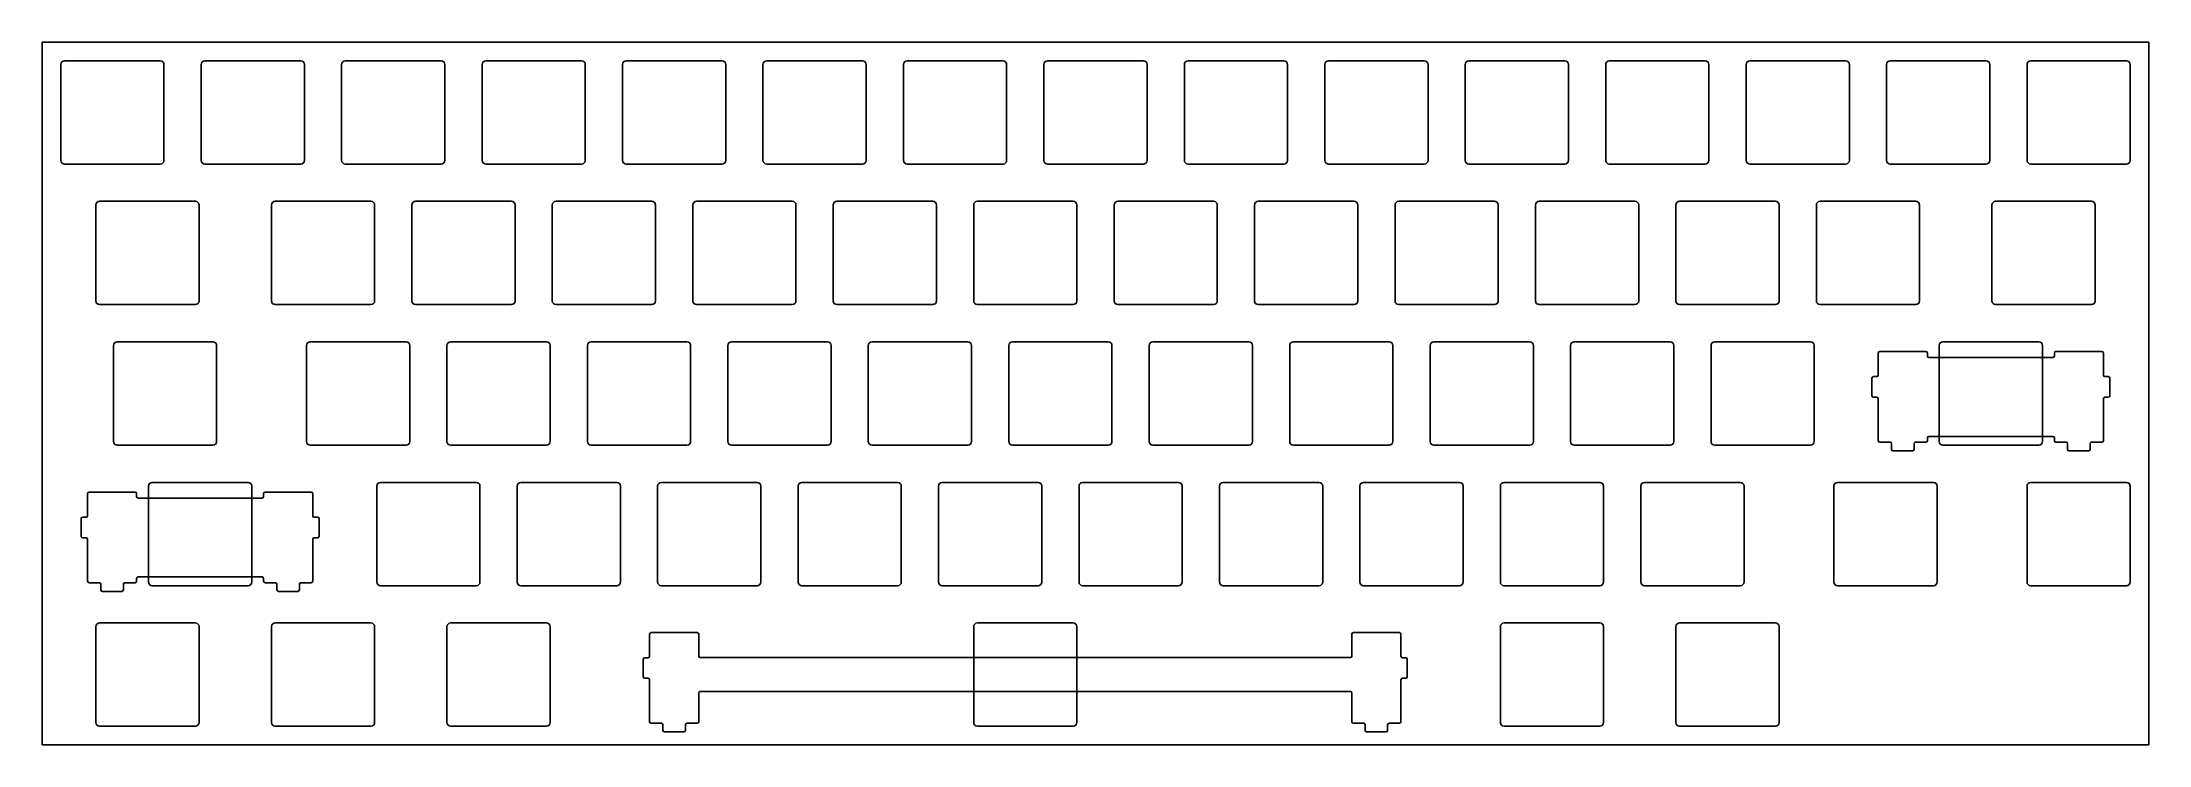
# Model space of a CAD drawing. Header units: millimetres. Extents: x 0 to 286, y -95 to 0.
import ezdxf

# ---------------------------------------------------------------- set-up
doc = ezdxf.new("R2010")
doc.units = ezdxf.units.MM

msp = doc.modelspace()

# ---------------------------------------------------------------- linework, layer by layer
for p, q in [((0, 0), (285.75, 0)), ((0, -95.25), (0, 0)), ((285.75, -95.25), (285.75, 0)), ((3.025, -2.525), (16.025, -2.525)), ((22.075, -2.525), (35.075, -2.525)), ((41.125, -2.525), (54.125, -2.525)), ((60.175, -2.525), (73.175, -2.525)), ((79.225, -2.525), (92.225, -2.525)), ((98.275, -2.525), (111.275, -2.525)), ((117.325, -2.525), (130.325, -2.525)), ((136.375, -2.525), (149.375, -2.525)), ((155.425, -2.525), (168.425, -2.525)), ((174.475, -2.525), (187.475, -2.525)), ((193.525, -2.525), (206.525, -2.525)), ((212.575, -2.525), (225.575, -2.525)), ((231.625, -2.525), (244.625, -2.525)), ((250.675, -2.525), (263.675, -2.525)), ((269.725, -2.525), (282.725, -2.525)), ((2.525, -3.025), (2.525, -16.025)), ((16.525, -3.025), (16.525, -16.025)), ((21.575, -3.025), (21.575, -16.025)), ((35.575, -3.025), (35.575, -16.025)), ((40.625, -3.025), (40.625, -16.025)), ((54.625, -3.025), (54.625, -16.025)), ((59.675, -3.025), (59.675, -16.025)), ((73.675, -3.025), (73.675, -16.025)), ((78.725, -3.025), (78.725, -16.025)), ((92.725, -3.025), (92.725, -16.025)), ((97.775, -3.025), (97.775, -16.025)), ((111.775, -3.025), (111.775, -16.025)), ((116.825, -3.025), (116.825, -16.025)), ((130.825, -3.025), (130.825, -16.025)), ((135.875, -3.025), (135.875, -16.025)), ((149.875, -3.025), (149.875, -16.025)), ((154.925, -3.025), (154.925, -16.025)), ((168.925, -3.025), (168.925, -16.025)), ((173.975, -3.025), (173.975, -16.025)), ((187.975, -3.025), (187.975, -16.025)), ((193.025, -3.025), (193.025, -16.025)), ((207.025, -3.025), (207.025, -16.025)), ((212.075, -3.025), (212.075, -16.025)), ((226.075, -3.025), (226.075, -16.025)), ((231.125, -3.025), (231.125, -16.025)), ((245.125, -3.025), (245.125, -16.025)), ((250.175, -3.025), (250.175, -16.025)), ((264.175, -3.025), (264.175, -16.025)), ((269.225, -3.025), (269.225, -16.025)), ((283.225, -3.025), (283.225, -16.025)), ((3.025, -16.525), (16.025, -16.525)), ((22.075, -16.525), (35.075, -16.525)), ((41.125, -16.525), (54.125, -16.525)), ((60.175, -16.525), (73.175, -16.525)), ((79.225, -16.525), (92.225, -16.525)), ((98.275, -16.525), (111.275, -16.525)), ((117.325, -16.525), (130.325, -16.525)), ((136.375, -16.525), (149.375, -16.525)), ((155.425, -16.525), (168.425, -16.525)), ((174.475, -16.525), (187.475, -16.525)), ((193.525, -16.525), (206.525, -16.525)), ((212.575, -16.525), (225.575, -16.525)), ((231.625, -16.525), (244.625, -16.525)), ((250.675, -16.525), (263.675, -16.525)), ((269.725, -16.525), (282.725, -16.525)), ((7.2875, -22.075), (7.2875, -35.075)), ((7.7875, -21.575), (20.7875, -21.575)), ((21.2875, -22.075), (21.2875, -35.075)), ((31.1, -22.075), (31.1, -35.075)), ((31.6, -21.575), (44.6, -21.575)), ((45.1, -22.075), (45.1, -35.075)), ((50.15, -22.075), (50.15, -35.075)), ((50.65, -21.575), (63.65, -21.575)), ((64.15, -22.075), (64.15, -35.075)), ((69.2, -22.075), (69.2, -35.075)), ((69.7, -21.575), (82.7, -21.575)), ((83.2, -22.075), (83.2, -35.075)), ((88.25, -22.075), (88.25, -35.075)), ((88.75, -21.575), (101.75, -21.575)), ((102.25, -22.075), (102.25, -35.075)), ((107.3, -22.075), (107.3, -35.075)), ((107.8, -21.575), (120.8, -21.575)), ((121.3, -22.075), (121.3, -35.075)), ((126.35, -22.075), (126.35, -35.075)), ((126.85, -21.575), (139.85, -21.575)), ((140.35, -22.075), (140.35, -35.075)), ((145.4, -22.075), (145.4, -35.075)), ((145.9, -21.575), (158.9, -21.575)), ((159.4, -22.075), (159.4, -35.075)), ((164.45, -22.075), (164.45, -35.075)), ((164.95, -21.575), (177.95, -21.575)), ((178.45, -22.075), (178.45, -35.075)), ((183.5, -22.075), (183.5, -35.075)), ((184, -21.575), (197, -21.575)), ((197.5, -22.075), (197.5, -35.075)), ((202.55, -22.075), (202.55, -35.075)), ((203.05, -21.575), (216.05, -21.575)), ((216.55, -22.075), (216.55, -35.075)), ((221.6, -22.075), (221.6, -35.075)), ((222.1, -21.575), (235.1, -21.575)), ((235.6, -22.075), (235.6, -35.075)), ((240.65, -22.075), (240.65, -35.075)), ((241.15, -21.575), (254.15, -21.575)), ((254.65, -22.075), (254.65, -35.075)), ((264.4625, -22.075), (264.4625, -35.075)), ((264.9625, -21.575), (277.9625, -21.575)), ((278.4625, -22.075), (278.4625, -35.075)), ((7.7875, -35.575), (20.7875, -35.575)), ((31.6, -35.575), (44.6, -35.575)), ((50.65, -35.575), (63.65, -35.575)), ((69.7, -35.575), (82.7, -35.575)), ((88.75, -35.575), (101.75, -35.575)), ((107.8, -35.575), (120.8, -35.575)), ((126.85, -35.575), (139.85, -35.575)), ((145.9, -35.575), (158.9, -35.575)), ((164.95, -35.575), (177.95, -35.575)), ((184, -35.575), (197, -35.575)), ((203.05, -35.575), (216.05, -35.575)), ((222.1, -35.575), (235.1, -35.575)), ((241.15, -35.575), (254.15, -35.575)), ((264.9625, -35.575), (277.9625, -35.575)), ((9.66875, -41.125), (9.66875, -54.125)), ((10.16875, -40.625), (23.16875, -40.625)), ((23.66875, -41.125), (23.66875, -54.125)), ((35.8625, -41.125), (35.8625, -54.125)), ((36.3625, -40.625), (49.3625, -40.625)), ((49.8625, -41.125), (49.8625, -54.125)), ((54.9125, -41.125), (54.9125, -54.125)), ((55.4125, -40.625), (68.4125, -40.625)), ((68.9125, -41.125), (68.9125, -54.125)), ((73.9625, -41.125), (73.9625, -54.125)), ((74.4625, -40.625), (87.4625, -40.625)), ((87.9625, -41.125), (87.9625, -54.125)), ((93.0125, -41.125), (93.0125, -54.125)), ((93.5125, -40.625), (106.5125, -40.625)), ((107.0125, -41.125), (107.0125, -54.125)), ((112.0625, -41.125), (112.0625, -54.125)), ((112.5625, -40.625), (125.5625, -40.625)), ((126.0625, -41.125), (126.0625, -54.125)), ((131.1125, -41.125), (131.1125, -54.125)), ((131.6125, -40.625), (144.6125, -40.625)), ((145.1125, -41.125), (145.1125, -54.125)), ((150.1625, -41.125), (150.1625, -54.125)), ((150.6625, -40.625), (163.6625, -40.625)), ((164.1625, -41.125), (164.1625, -54.125)), ((169.2125, -41.125), (169.2125, -54.125)), ((169.7125, -40.625), (182.7125, -40.625)), ((183.2125, -41.125), (183.2125, -54.125)), ((188.2625, -41.125), (188.2625, -54.125)), ((188.7625, -40.625), (201.7625, -40.625)), ((202.2625, -41.125), (202.2625, -54.125)), ((207.3125, -41.125), (207.3125, -54.125)), ((207.8125, -40.625), (220.8125, -40.625)), ((221.3125, -41.125), (221.3125, -54.125)), ((226.3625, -41.125), (226.3625, -54.125)), ((226.8625, -40.625), (239.8625, -40.625)), ((240.3625, -41.125), (240.3625, -54.125)), ((249.05335, -45.139), (249.05335, -42.1354)), ((249.25335, -41.9354), (255.50815, -41.9354)), ((255.70815, -42.1354), (255.70815, -42.5482)), ((255.90815, -42.7482), (264.31875, -42.7482)), ((257.31875, -41.125), (257.31875, -54.125)), ((257.81875, -40.625), (270.81875, -40.625)), ((272.72935, -42.7482), (264.31875, -42.7482)), ((271.31875, -41.125), (271.31875, -54.125)), ((272.92935, -42.1354), (272.92935, -42.5482)), ((279.38415, -41.9354), (273.12935, -41.9354)), ((279.58415, -45.139), (279.58415, -42.1354)), ((248.18975, -47.933), (248.18975, -45.539)), ((248.38975, -45.339), (248.85335, -45.339)), ((280.24775, -45.339), (279.78415, -45.339)), ((280.44775, -47.933), (280.44775, -45.539)), ((248.85335, -48.133), (248.38975, -48.133)), ((249.05335, -54.029), (249.05335, -48.333)), ((279.58415, -54.029), (279.58415, -48.333)), ((279.78415, -48.133), (280.24775, -48.133)), ((250.65675, -54.229), (249.25335, -54.229)), ((255.50815, -54.229), (254.10475, -54.229)), ((255.70815, -53.6416), (255.70815, -54.029)), ((264.31875, -53.4416), (255.90815, -53.4416)), ((264.31875, -53.4416), (272.72935, -53.4416)), ((272.92935, -53.6416), (272.92935, -54.029)), ((273.12935, -54.229), (274.53275, -54.229)), ((277.98075, -54.229), (279.38415, -54.229)), ((10.16875, -54.625), (23.16875, -54.625)), ((36.3625, -54.625), (49.3625, -54.625)), ((55.4125, -54.625), (68.4125, -54.625)), ((74.4625, -54.625), (87.4625, -54.625)), ((93.5125, -54.625), (106.5125, -54.625)), ((112.5625, -54.625), (125.5625, -54.625)), ((131.6125, -54.625), (144.6125, -54.625)), ((150.6625, -54.625), (163.6625, -54.625)), ((169.7125, -54.625), (182.7125, -54.625)), ((188.7625, -54.625), (201.7625, -54.625)), ((207.8125, -54.625), (220.8125, -54.625)), ((226.8625, -54.625), (239.8625, -54.625)), ((250.85675, -55.1974), (250.85675, -54.429)), ((253.70475, -55.3974), (251.05675, -55.3974)), ((253.90475, -54.429), (253.90475, -55.1974)), ((257.81875, -54.625), (270.81875, -54.625)), ((274.73275, -54.429), (274.73275, -55.1974)), ((274.93275, -55.3974), (277.58075, -55.3974)), ((277.78075, -55.1974), (277.78075, -54.429)), ((14.93125, -59.675), (27.93125, -59.675)), ((45.8875, -59.675), (58.8875, -59.675)), ((64.9375, -59.675), (77.9375, -59.675)), ((83.9875, -59.675), (96.9875, -59.675)), ((103.0375, -59.675), (116.0375, -59.675)), ((122.0875, -59.675), (135.0875, -59.675)), ((141.1375, -59.675), (154.1375, -59.675)), ((160.1875, -59.675), (173.1875, -59.675)), ((179.2375, -59.675), (192.2375, -59.675)), ((198.2875, -59.675), (211.2875, -59.675)), ((217.3375, -59.675), (230.3375, -59.675)), ((243.53125, -59.675), (256.53125, -59.675)), ((269.725, -59.675), (282.725, -59.675)), ((6.16585, -64.189), (6.16585, -61.1854)), ((6.36585, -60.9854), (12.62065, -60.9854)), ((12.82065, -61.1854), (12.82065, -61.5982)), ((13.02065, -61.7982), (21.43125, -61.7982)), ((14.43125, -60.175), (14.43125, -73.175)), ((29.84185, -61.7982), (21.43125, -61.7982)), ((28.43125, -60.175), (28.43125, -73.175)), ((30.04185, -61.1854), (30.04185, -61.5982)), ((36.49665, -60.9854), (30.24185, -60.9854)), ((36.69665, -64.189), (36.69665, -61.1854)), ((45.3875, -60.175), (45.3875, -73.175)), ((59.3875, -60.175), (59.3875, -73.175)), ((64.4375, -60.175), (64.4375, -73.175)), ((78.4375, -60.175), (78.4375, -73.175)), ((83.4875, -60.175), (83.4875, -73.175)), ((97.4875, -60.175), (97.4875, -73.175)), ((102.5375, -60.175), (102.5375, -73.175)), ((116.5375, -60.175), (116.5375, -73.175)), ((121.5875, -60.175), (121.5875, -73.175)), ((135.5875, -60.175), (135.5875, -73.175)), ((140.6375, -60.175), (140.6375, -73.175)), ((154.6375, -60.175), (154.6375, -73.175)), ((159.6875, -60.175), (159.6875, -73.175)), ((173.6875, -60.175), (173.6875, -73.175)), ((178.7375, -60.175), (178.7375, -73.175)), ((192.7375, -60.175), (192.7375, -73.175)), ((197.7875, -60.175), (197.7875, -73.175)), ((211.7875, -60.175), (211.7875, -73.175)), ((216.8375, -60.175), (216.8375, -73.175)), ((230.8375, -60.175), (230.8375, -73.175)), ((243.03125, -60.175), (243.03125, -73.175)), ((257.03125, -60.175), (257.03125, -73.175)), ((269.225, -60.175), (269.225, -73.175)), ((283.225, -60.175), (283.225, -73.175)), ((5.30225, -66.983), (5.30225, -64.589)), ((5.50225, -64.389), (5.96585, -64.389)), ((37.36025, -64.389), (36.89665, -64.389)), ((37.56025, -66.983), (37.56025, -64.589)), ((5.96585, -67.183), (5.50225, -67.183)), ((6.16585, -73.079), (6.16585, -67.383)), ((36.69665, -73.079), (36.69665, -67.383)), ((36.89665, -67.183), (37.36025, -67.183)), ((7.76925, -73.279), (6.36585, -73.279)), ((7.96925, -74.2474), (7.96925, -73.479)), ((11.01725, -73.479), (11.01725, -74.2474)), ((12.62065, -73.279), (11.21725, -73.279)), ((12.82065, -72.6916), (12.82065, -73.079)), ((21.43125, -72.4916), (13.02065, -72.4916)), ((14.93125, -73.675), (27.93125, -73.675)), ((21.43125, -72.4916), (29.84185, -72.4916)), ((30.04185, -72.6916), (30.04185, -73.079)), ((30.24185, -73.279), (31.64525, -73.279)), ((31.84525, -73.479), (31.84525, -74.2474)), ((34.89325, -74.2474), (34.89325, -73.479)), ((35.09325, -73.279), (36.49665, -73.279)), ((45.8875, -73.675), (58.8875, -73.675)), ((64.9375, -73.675), (77.9375, -73.675)), ((83.9875, -73.675), (96.9875, -73.675)), ((103.0375, -73.675), (116.0375, -73.675)), ((122.0875, -73.675), (135.0875, -73.675)), ((141.1375, -73.675), (154.1375, -73.675)), ((160.1875, -73.675), (173.1875, -73.675)), ((179.2375, -73.675), (192.2375, -73.675)), ((198.2875, -73.675), (211.2875, -73.675)), ((217.3375, -73.675), (230.3375, -73.675)), ((243.53125, -73.675), (256.53125, -73.675)), ((269.725, -73.675), (282.725, -73.675)), ((10.81725, -74.4474), (8.16925, -74.4474)), ((32.04525, -74.4474), (34.69325, -74.4474)), ((7.2875, -79.225), (7.2875, -92.225)), ((7.7875, -78.725), (20.7875, -78.725)), ((21.2875, -79.225), (21.2875, -92.225)), ((31.1, -79.225), (31.1, -92.225)), ((31.6, -78.725), (44.6, -78.725)), ((45.1, -79.225), (45.1, -92.225)), ((54.9125, -79.225), (54.9125, -92.225)), ((55.4125, -78.725), (68.4125, -78.725)), ((68.9125, -79.225), (68.9125, -92.225)), ((126.35, -79.225), (126.35, -92.225)), ((126.85, -78.725), (139.85, -78.725)), ((140.35, -79.225), (140.35, -92.225)), ((197.7875, -79.225), (197.7875, -92.225)), ((198.2875, -78.725), (211.2875, -78.725)), ((211.7875, -79.225), (211.7875, -92.225)), ((221.6, -79.225), (221.6, -92.225)), ((222.1, -78.725), (235.1, -78.725)), ((235.6, -79.225), (235.6, -92.225)), ((82.3976, -83.239), (82.3976, -80.2354)), ((82.5976, -80.0354), (88.8524, -80.0354)), ((89.0524, -80.2354), (89.0524, -83.225)), ((177.6476, -80.2354), (177.6476, -83.225)), ((184.1024, -80.0354), (177.8476, -80.0354)), ((184.3024, -83.239), (184.3024, -80.2354)), ((81.534, -86.033), (81.534, -83.639)), ((81.734, -83.439), (82.1976, -83.439)), ((89.2524, -83.425), (133.35, -83.425)), ((177.4476, -83.425), (133.35, -83.425)), ((184.966, -83.439), (184.5024, -83.439)), ((185.166, -86.033), (185.166, -83.639)), ((82.1976, -86.233), (81.734, -86.233)), ((82.3976, -92.129), (82.3976, -86.433)), ((89.0524, -88.225), (89.0524, -92.129)), ((133.35, -88.025), (89.2524, -88.025)), ((133.35, -88.025), (177.4476, -88.025)), ((177.6476, -88.225), (177.6476, -92.129)), ((184.3024, -92.129), (184.3024, -86.433)), ((184.5024, -86.233), (184.966, -86.233)), ((7.7875, -92.725), (20.7875, -92.725)), ((31.6, -92.725), (44.6, -92.725)), ((55.4125, -92.725), (68.4125, -92.725)), ((84.001, -92.329), (82.5976, -92.329)), ((84.201, -93.2974), (84.201, -92.529)), ((87.049, -93.4974), (84.401, -93.4974)), ((87.249, -92.529), (87.249, -93.2974)), ((88.8524, -92.329), (87.449, -92.329)), ((126.85, -92.725), (139.85, -92.725)), ((177.8476, -92.329), (179.251, -92.329)), ((179.451, -92.529), (179.451, -93.2974)), ((179.651, -93.4974), (182.299, -93.4974)), ((182.499, -93.2974), (182.499, -92.529)), ((182.699, -92.329), (184.1024, -92.329)), ((198.2875, -92.725), (211.2875, -92.725)), ((222.1, -92.725), (235.1, -92.725)), ((0, -95.25), (285.75, -95.25))]:
    msp.add_line(p, q)
for centre, radius, start, end in [((3.025, -3.025), 0.5, 90, 180), ((16.025, -3.025), 0.5, 0, 90), ((22.075, -3.025), 0.5, 90, 180), ((35.075, -3.025), 0.5, 0, 90), ((41.125, -3.025), 0.5, 90, 180), ((54.125, -3.025), 0.5, 0, 90), ((60.175, -3.025), 0.5, 90, 180), ((73.175, -3.025), 0.5, 0, 90), ((79.225, -3.025), 0.5, 90, 180), ((92.225, -3.025), 0.5, 0, 90), ((98.275, -3.025), 0.5, 90, 180), ((111.275, -3.025), 0.5, 0, 90), ((117.325, -3.025), 0.5, 90, 180), ((130.325, -3.025), 0.5, 0, 90), ((136.375, -3.025), 0.5, 90, 180), ((149.375, -3.025), 0.5, 0, 90), ((155.425, -3.025), 0.5, 90, 180), ((168.425, -3.025), 0.5, 0, 90), ((174.475, -3.025), 0.5, 90, 180), ((187.475, -3.025), 0.5, 0, 90), ((193.525, -3.025), 0.5, 90, 180), ((206.525, -3.025), 0.5, 0, 90), ((212.575, -3.025), 0.5, 90, 180), ((225.575, -3.025), 0.5, 0, 90), ((231.625, -3.025), 0.5, 90, 180), ((244.625, -3.025), 0.5, 0, 90), ((250.675, -3.025), 0.5, 90, 180), ((263.675, -3.025), 0.5, 0, 90), ((269.725, -3.025), 0.5, 90, 180), ((282.725, -3.025), 0.5, 0, 90), ((3.025, -16.025), 0.5, 180, 270), ((16.025, -16.025), 0.5, 270, 0), ((22.075, -16.025), 0.5, 180, 270), ((35.075, -16.025), 0.5, 270, 0), ((41.125, -16.025), 0.5, 180, 270), ((54.125, -16.025), 0.5, 270, 0), ((60.175, -16.025), 0.5, 180, 270), ((73.175, -16.025), 0.5, 270, 0), ((79.225, -16.025), 0.5, 180, 270), ((92.225, -16.025), 0.5, 270, 0), ((98.275, -16.025), 0.5, 180, 270), ((111.275, -16.025), 0.5, 270, 0), ((117.325, -16.025), 0.5, 180, 270), ((130.325, -16.025), 0.5, 270, 0), ((136.375, -16.025), 0.5, 180, 270), ((149.375, -16.025), 0.5, 270, 0), ((155.425, -16.025), 0.5, 180, 270), ((168.425, -16.025), 0.5, 270, 0), ((174.475, -16.025), 0.5, 180, 270), ((187.475, -16.025), 0.5, 270, 0), ((193.525, -16.025), 0.5, 180, 270), ((206.525, -16.025), 0.5, 270, 0), ((212.575, -16.025), 0.5, 180, 270), ((225.575, -16.025), 0.5, 270, 0), ((231.625, -16.025), 0.5, 180, 270), ((244.625, -16.025), 0.5, 270, 0), ((250.675, -16.025), 0.5, 180, 270), ((263.675, -16.025), 0.5, 270, 0), ((269.725, -16.025), 0.5, 180, 270), ((282.725, -16.025), 0.5, 270, 0), ((7.7875, -22.075), 0.5, 90, 180), ((20.7875, -22.075), 0.5, 0, 90), ((31.6, -22.075), 0.5, 90, 180), ((44.6, -22.075), 0.5, 0, 90), ((50.65, -22.075), 0.5, 90, 180), ((63.65, -22.075), 0.5, 0, 90), ((69.7, -22.075), 0.5, 90, 180), ((82.7, -22.075), 0.5, 0, 90), ((88.75, -22.075), 0.5, 90, 180), ((101.75, -22.075), 0.5, 0, 90), ((107.8, -22.075), 0.5, 90, 180), ((120.8, -22.075), 0.5, 0, 90), ((126.85, -22.075), 0.5, 90, 180), ((139.85, -22.075), 0.5, 0, 90), ((145.9, -22.075), 0.5, 90, 180), ((158.9, -22.075), 0.5, 0, 90), ((164.95, -22.075), 0.5, 90, 180), ((177.95, -22.075), 0.5, 0, 90), ((184, -22.075), 0.5, 90, 180), ((197, -22.075), 0.5, 0, 90), ((203.05, -22.075), 0.5, 90, 180), ((216.05, -22.075), 0.5, 0, 90), ((222.1, -22.075), 0.5, 90, 180), ((235.1, -22.075), 0.5, 0, 90), ((241.15, -22.075), 0.5, 90, 180), ((254.15, -22.075), 0.5, 0, 90), ((264.9625, -22.075), 0.5, 90, 180), ((277.9625, -22.075), 0.5, 0, 90), ((7.7875, -35.075), 0.5, 180, 270), ((20.7875, -35.075), 0.5, 270, 0), ((31.6, -35.075), 0.5, 180, 270), ((44.6, -35.075), 0.5, 270, 0), ((50.65, -35.075), 0.5, 180, 270), ((63.65, -35.075), 0.5, 270, 0), ((69.7, -35.075), 0.5, 180, 270), ((82.7, -35.075), 0.5, 270, 0), ((88.75, -35.075), 0.5, 180, 270), ((101.75, -35.075), 0.5, 270, 0), ((107.8, -35.075), 0.5, 180, 270), ((120.8, -35.075), 0.5, 270, 0), ((126.85, -35.075), 0.5, 180, 270), ((139.85, -35.075), 0.5, 270, 0), ((145.9, -35.075), 0.5, 180, 270), ((158.9, -35.075), 0.5, 270, 0), ((164.95, -35.075), 0.5, 180, 270), ((177.95, -35.075), 0.5, 270, 0), ((184, -35.075), 0.5, 180, 270), ((197, -35.075), 0.5, 270, 0), ((203.05, -35.075), 0.5, 180, 270), ((216.05, -35.075), 0.5, 270, 0), ((222.1, -35.075), 0.5, 180, 270), ((235.1, -35.075), 0.5, 270, 0), ((241.15, -35.075), 0.5, 180, 270), ((254.15, -35.075), 0.5, 270, 0), ((264.9625, -35.075), 0.5, 180, 270), ((277.9625, -35.075), 0.5, 270, 0), ((10.16875, -41.125), 0.5, 90, 180), ((23.16875, -41.125), 0.5, 0, 90), ((36.3625, -41.125), 0.5, 90, 180), ((49.3625, -41.125), 0.5, 0, 90), ((55.4125, -41.125), 0.5, 90, 180), ((68.4125, -41.125), 0.5, 0, 90), ((74.4625, -41.125), 0.5, 90, 180), ((87.4625, -41.125), 0.5, 0, 90), ((93.5125, -41.125), 0.5, 90, 180), ((106.5125, -41.125), 0.5, 0, 90), ((112.5625, -41.125), 0.5, 90, 180), ((125.5625, -41.125), 0.5, 0, 90), ((131.6125, -41.125), 0.5, 90, 180), ((144.6125, -41.125), 0.5, 0, 90), ((150.6625, -41.125), 0.5, 90, 180), ((163.6625, -41.125), 0.5, 0, 90), ((169.7125, -41.125), 0.5, 90, 180), ((182.7125, -41.125), 0.5, 0, 90), ((188.7625, -41.125), 0.5, 90, 180), ((201.7625, -41.125), 0.5, 0, 90), ((207.8125, -41.125), 0.5, 90, 180), ((220.8125, -41.125), 0.5, 0, 90), ((226.8625, -41.125), 0.5, 90, 180), ((239.8625, -41.125), 0.5, 0, 90), ((249.25335, -42.1354), 0.2, 90, 180), ((255.50815, -42.1354), 0.2, 0, 90), ((255.90815, -42.5482), 0.2, 180, 270), ((257.81875, -41.125), 0.5, 90, 180), ((270.81875, -41.125), 0.5, 0, 90), ((272.72935, -42.5482), 0.2, 270, 0), ((273.12935, -42.1354), 0.2, 90, 180), ((279.38415, -42.1354), 0.2, 0, 90), ((248.38975, -45.539), 0.2, 90, 180), ((248.85335, -45.139), 0.2, 270, 0), ((279.78415, -45.139), 0.2, 180, 270), ((280.24775, -45.539), 0.2, 0, 90), ((248.38975, -47.933), 0.2, 180, 270), ((248.85335, -48.333), 0.2, 0, 90), ((279.78415, -48.333), 0.2, 90, 180), ((280.24775, -47.933), 0.2, 270, 0), ((10.16875, -54.125), 0.5, 180, 270), ((23.16875, -54.125), 0.5, 270, 0), ((36.3625, -54.125), 0.5, 180, 270), ((49.3625, -54.125), 0.5, 270, 0), ((55.4125, -54.125), 0.5, 180, 270), ((68.4125, -54.125), 0.5, 270, 0), ((74.4625, -54.125), 0.5, 180, 270), ((87.4625, -54.125), 0.5, 270, 0), ((93.5125, -54.125), 0.5, 180, 270), ((106.5125, -54.125), 0.5, 270, 0), ((112.5625, -54.125), 0.5, 180, 270), ((125.5625, -54.125), 0.5, 270, 0), ((131.6125, -54.125), 0.5, 180, 270), ((144.6125, -54.125), 0.5, 270, 0), ((150.6625, -54.125), 0.5, 180, 270), ((163.6625, -54.125), 0.5, 270, 0), ((169.7125, -54.125), 0.5, 180, 270), ((182.7125, -54.125), 0.5, 270, 0), ((188.7625, -54.125), 0.5, 180, 270), ((201.7625, -54.125), 0.5, 270, 0), ((207.8125, -54.125), 0.5, 180, 270), ((220.8125, -54.125), 0.5, 270, 0), ((226.8625, -54.125), 0.5, 180, 270), ((239.8625, -54.125), 0.5, 270, 0), ((249.25335, -54.029), 0.2, 180, 270), ((250.65675, -54.429), 0.2, 0, 90), ((254.10475, -54.429), 0.2, 90, 180), ((255.50815, -54.029), 0.2, 270, 0), ((255.90815, -53.6416), 0.2, 90, 180), ((257.81875, -54.125), 0.5, 180, 270), ((270.81875, -54.125), 0.5, 270, 0), ((272.72935, -53.6416), 0.2, 0, 90), ((273.12935, -54.029), 0.2, 180, 270), ((274.53275, -54.429), 0.2, 0, 90), ((277.98075, -54.429), 0.2, 90, 180), ((279.38415, -54.029), 0.2, 270, 0), ((251.05675, -55.1974), 0.2, 180, 270), ((253.70475, -55.1974), 0.2, 270, 0), ((274.93275, -55.1974), 0.2, 180, 270), ((277.58075, -55.1974), 0.2, 270, 0), ((14.93125, -60.175), 0.5, 90, 180), ((27.93125, -60.175), 0.5, 0, 90), ((45.8875, -60.175), 0.5, 90, 180), ((58.8875, -60.175), 0.5, 0, 90), ((64.9375, -60.175), 0.5, 90, 180), ((77.9375, -60.175), 0.5, 0, 90), ((83.9875, -60.175), 0.5, 90, 180), ((96.9875, -60.175), 0.5, 0, 90), ((103.0375, -60.175), 0.5, 90, 180), ((116.0375, -60.175), 0.5, 0, 90), ((122.0875, -60.175), 0.5, 90, 180), ((135.0875, -60.175), 0.5, 0, 90), ((141.1375, -60.175), 0.5, 90, 180), ((154.1375, -60.175), 0.5, 0, 90), ((160.1875, -60.175), 0.5, 90, 180), ((173.1875, -60.175), 0.5, 0, 90), ((179.2375, -60.175), 0.5, 90, 180), ((192.2375, -60.175), 0.5, 0, 90), ((198.2875, -60.175), 0.5, 90, 180), ((211.2875, -60.175), 0.5, 0, 90), ((217.3375, -60.175), 0.5, 90, 180), ((230.3375, -60.175), 0.5, 0, 90), ((243.53125, -60.175), 0.5, 90, 180), ((256.53125, -60.175), 0.5, 0, 90), ((269.725, -60.175), 0.5, 90, 180), ((282.725, -60.175), 0.5, 0, 90), ((6.36585, -61.1854), 0.2, 90, 180), ((12.62065, -61.1854), 0.2, 0, 90), ((13.02065, -61.5982), 0.2, 180, 270), ((29.84185, -61.5982), 0.2, 270, 0), ((30.24185, -61.1854), 0.2, 90, 180), ((36.49665, -61.1854), 0.2, 0, 90), ((5.50225, -64.589), 0.2, 90, 180), ((5.96585, -64.189), 0.2, 270, 0), ((36.89665, -64.189), 0.2, 180, 270), ((37.36025, -64.589), 0.2, 0, 90), ((5.50225, -66.983), 0.2, 180, 270), ((5.96585, -67.383), 0.2, 0, 90), ((36.89665, -67.383), 0.2, 90, 180), ((37.36025, -66.983), 0.2, 270, 0), ((6.36585, -73.079), 0.2, 180, 270), ((7.76925, -73.479), 0.2, 0, 90), ((8.16925, -74.2474), 0.2, 180, 270), ((10.81725, -74.2474), 0.2, 270, 0), ((11.21725, -73.479), 0.2, 90, 180), ((12.62065, -73.079), 0.2, 270, 0), ((13.02065, -72.6916), 0.2, 90, 180), ((14.93125, -73.175), 0.5, 180, 270), ((27.93125, -73.175), 0.5, 270, 0), ((29.84185, -72.6916), 0.2, 0, 90), ((30.24185, -73.079), 0.2, 180, 270), ((31.64525, -73.479), 0.2, 0, 90), ((32.04525, -74.2474), 0.2, 180, 270), ((34.69325, -74.2474), 0.2, 270, 0), ((35.09325, -73.479), 0.2, 90, 180), ((36.49665, -73.079), 0.2, 270, 0), ((45.8875, -73.175), 0.5, 180, 270), ((58.8875, -73.175), 0.5, 270, 0), ((64.9375, -73.175), 0.5, 180, 270), ((77.9375, -73.175), 0.5, 270, 0), ((83.9875, -73.175), 0.5, 180, 270), ((96.9875, -73.175), 0.5, 270, 0), ((103.0375, -73.175), 0.5, 180, 270), ((116.0375, -73.175), 0.5, 270, 0), ((122.0875, -73.175), 0.5, 180, 270), ((135.0875, -73.175), 0.5, 270, 0), ((141.1375, -73.175), 0.5, 180, 270), ((154.1375, -73.175), 0.5, 270, 0), ((160.1875, -73.175), 0.5, 180, 270), ((173.1875, -73.175), 0.5, 270, 0), ((179.2375, -73.175), 0.5, 180, 270), ((192.2375, -73.175), 0.5, 270, 0), ((198.2875, -73.175), 0.5, 180, 270), ((211.2875, -73.175), 0.5, 270, 0), ((217.3375, -73.175), 0.5, 180, 270), ((230.3375, -73.175), 0.5, 270, 0), ((243.53125, -73.175), 0.5, 180, 270), ((256.53125, -73.175), 0.5, 270, 0), ((269.725, -73.175), 0.5, 180, 270), ((282.725, -73.175), 0.5, 270, 0), ((7.7875, -79.225), 0.5, 90, 180), ((20.7875, -79.225), 0.5, 0, 90), ((31.6, -79.225), 0.5, 90, 180), ((44.6, -79.225), 0.5, 0, 90), ((55.4125, -79.225), 0.5, 90, 180), ((68.4125, -79.225), 0.5, 0, 90), ((126.85, -79.225), 0.5, 90, 180), ((139.85, -79.225), 0.5, 0, 90), ((198.2875, -79.225), 0.5, 90, 180), ((211.2875, -79.225), 0.5, 0, 90), ((222.1, -79.225), 0.5, 90, 180), ((235.1, -79.225), 0.5, 0, 90), ((82.5976, -80.2354), 0.2, 90, 180), ((88.8524, -80.2354), 0.2, 0, 90), ((177.8476, -80.2354), 0.2, 90, 180), ((184.1024, -80.2354), 0.2, 0, 90), ((81.734, -83.639), 0.2, 90, 180), ((82.1976, -83.239), 0.2, 270, 0), ((89.2524, -83.225), 0.2, 180, 270), ((177.4476, -83.225), 0.2, 270, 0), ((184.5024, -83.239), 0.2, 180, 270), ((184.966, -83.639), 0.2, 0, 90), ((81.734, -86.033), 0.2, 180, 270), ((82.1976, -86.433), 0.2, 0, 90), ((89.2524, -88.225), 0.2, 90, 180), ((177.4476, -88.225), 0.2, 0, 90), ((184.5024, -86.433), 0.2, 90, 180), ((184.966, -86.033), 0.2, 270, 0), ((7.7875, -92.225), 0.5, 180, 270), ((20.7875, -92.225), 0.5, 270, 0), ((31.6, -92.225), 0.5, 180, 270), ((44.6, -92.225), 0.5, 270, 0), ((55.4125, -92.225), 0.5, 180, 270), ((68.4125, -92.225), 0.5, 270, 0), ((82.5976, -92.129), 0.2, 180, 270), ((84.001, -92.529), 0.2, 0, 90), ((84.401, -93.2974), 0.2, 180, 270), ((87.049, -93.2974), 0.2, 270, 0), ((87.449, -92.529), 0.2, 90, 180), ((88.8524, -92.129), 0.2, 270, 0), ((126.85, -92.225), 0.5, 180, 270), ((139.85, -92.225), 0.5, 270, 0), ((177.8476, -92.129), 0.2, 180, 270), ((179.251, -92.529), 0.2, 0, 90), ((179.651, -93.2974), 0.2, 180, 270), ((182.299, -93.2974), 0.2, 270, 0), ((182.699, -92.529), 0.2, 90, 180), ((184.1024, -92.129), 0.2, 270, 0), ((198.2875, -92.225), 0.5, 180, 270), ((211.2875, -92.225), 0.5, 270, 0), ((222.1, -92.225), 0.5, 180, 270), ((235.1, -92.225), 0.5, 270, 0)]:
    msp.add_arc(centre, radius, start, end)

doc.saveas('drawing.dxf')
